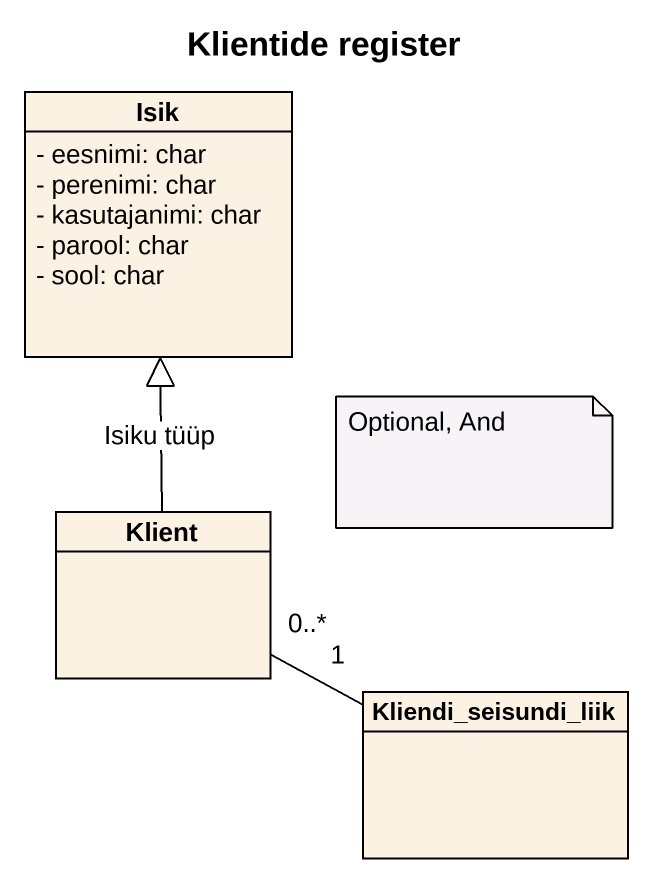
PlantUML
@startuml
title Klientide register
hide circle
hide empty members
skinparam classAttributeIconSize 0
class Isik {
  - eesnimi: char
  - perenimi: char
  - kasutajanimi: char
  - parool: char
  - sool: char
}
class Klient
class Kliendi_seisundi_liik
Klient -up-|> Isik : Isiku tüüp
Klient "0..*" -right- "1" Kliendi_seisundi_liik
note as N1
  Optional, And
end note
@enduml
